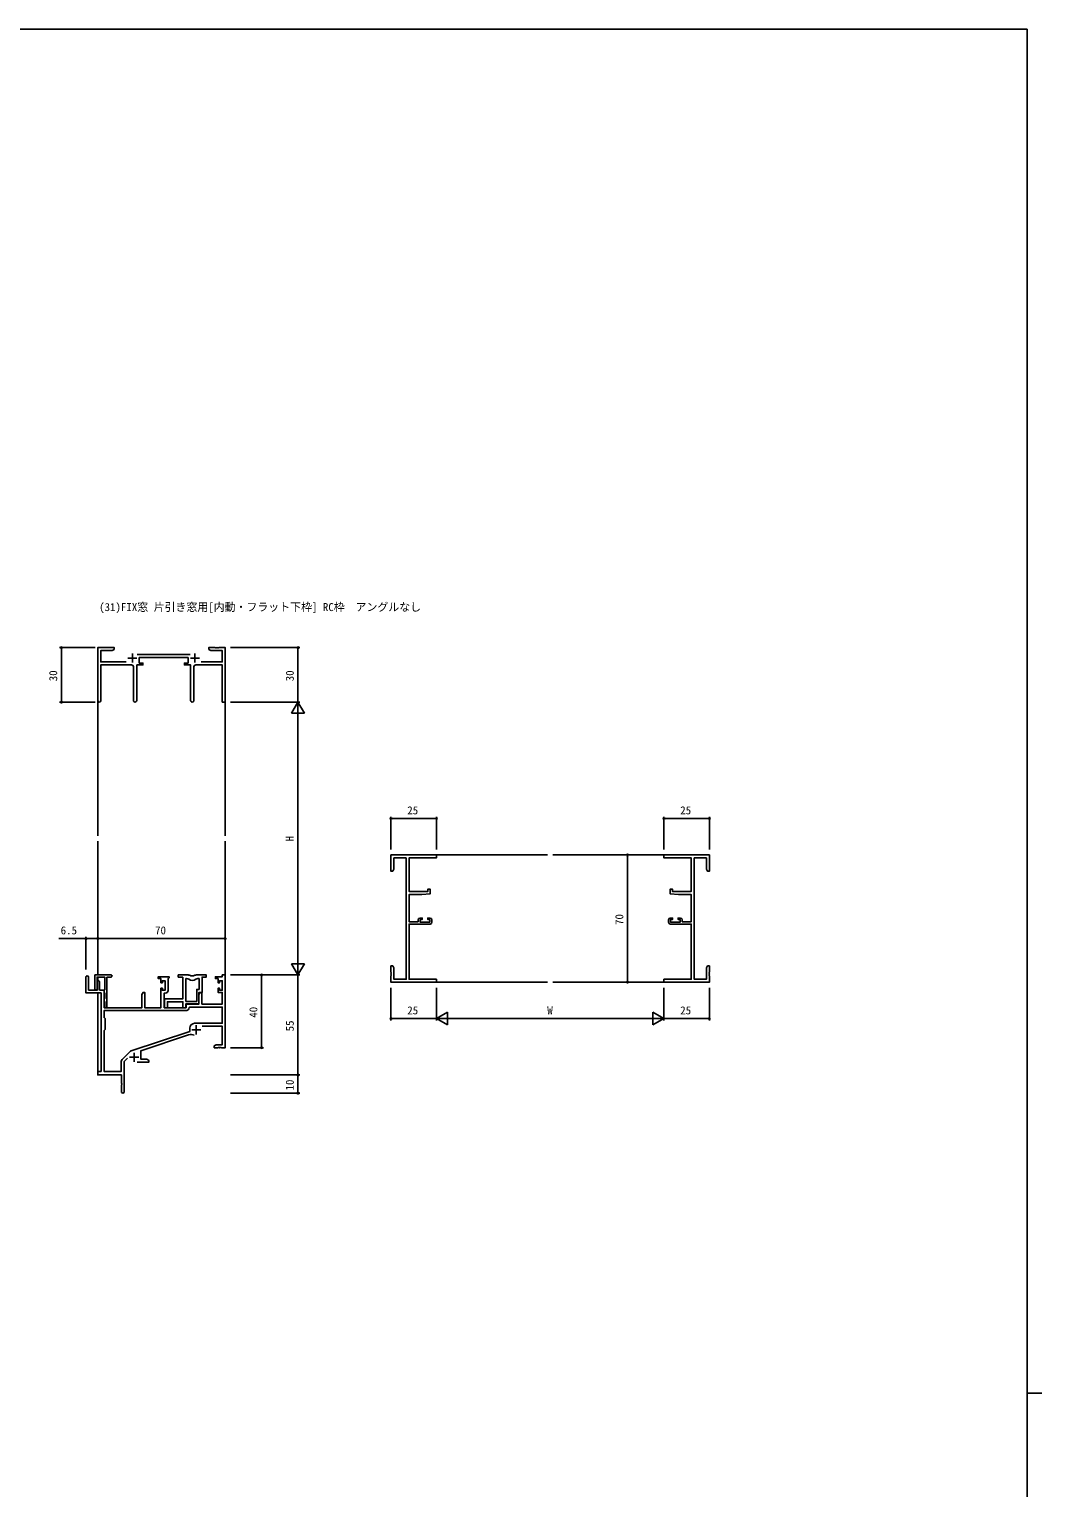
# Model space of a CAD drawing. Units: millimetres, scale not verified. Extents: x -1133 to 1134, y -806 to 806.
# Drawn here: x 526 to 1083, y -4 to 798 of the extents above; entities that cross this region are included whole.
import ezdxf
from ezdxf.enums import TextEntityAlignment as Align

# ---------------------------------------------------------------- set-up
doc = ezdxf.new("R2010")
doc.units = ezdxf.units.MM
doc.header["$LTSCALE"] = 4
for name, color, linetype in [('0-1_USER1', 3, 'Continuous'), ('0-2_YKK_11', 7, 'Continuous'), ('0-3_YKK_12', 2, 'Continuous'), ('0-4_YKK_D', 6, 'Continuous'), ('0-5_YKK_ZWAK', 7, 'Continuous')]:
    doc.layers.add(name, color=color, linetype=linetype)
doc.styles.add('ＭＳ ゴシック', font='')
doc.styles.get('ＭＳ ゴシック').set_extended_font_data('MS Gothic')

msp = doc.modelspace()

# ---------------------------------------------------------------- linework, layer by layer
at = {"layer": '0-2_YKK_11'}
for p, q in [((580.374, 452.296), (585.374, 452.296)), ((582.874, 454.796), (582.874, 449.796)), ((614.576, 454.226), (585.566, 454.226)), ((614.774, 452.296), (619.774, 452.296)), ((617.274, 454.796), (617.274, 449.796)), ((583.424, 447.596), (583.424, 429.046)), ((616.724, 429.046), (616.724, 447.596)), ((747.453, 307.096), (747.453, 308.396)), ((877.453, 307.096), (877.453, 308.396)), ((568.874, 276.896), (568.874, 260.696)), ((571.074, 276.896), (568.874, 276.896)), ((612.304, 263.496), (612.304, 276.096)), ((612.204, 258.466), (567.304, 258.466)), ((617.974, 250.396), (617.974, 245.396)), ((615.474, 247.896), (620.474, 247.896)), ((577.183, 231.605), (581.621, 236.043)), ((581.374, 232.796), (586.374, 232.796)), ((583.874, 235.296), (583.874, 230.296))]:
    msp.add_line(p, q, dxfattribs=at)
for points in [[(579.523, 450.226), (565.504, 450.226), (565.504, 456.466), (571.783, 456.466), (572.874, 457.096), (572.874, 458.096), (563.874, 458.096), (563.874, 428.911)], [(617.724, 448.596), (632.244, 448.596), (632.244, 428.096), (633.874, 428.096), (633.874, 458.096), (630.332, 458.096), (630.149, 457.976), (629.599, 457.976), (629.415, 458.096), (629.332, 458.096), (629.149, 457.976), (628.599, 457.976), (628.415, 458.096), (624.874, 458.096), (624.874, 457.096), (625.965, 456.466), (632.244, 456.466), (632.244, 450.226), (620.624, 450.226)], [(585.324, 429.046), (585.324, 448.596), (588.674, 448.596), (588.674, 449.596), (586.674, 449.596), (586.674, 452.596), (613.474, 452.596), (613.474, 449.596), (611.474, 449.596), (611.474, 448.596), (614.824, 448.596), (614.824, 429.046)], [(565.504, 428.911), (565.504, 448.596), (582.424, 448.596)], [(739.853, 308.396), (739.853, 307.296), (734.953, 307.296), (734.953, 322.296), (741.953, 322.296), (746.453, 322.69), (746.453, 325.296), (745.253, 325.296), (745.253, 323.996), (734.953, 323.996), (734.953, 342.466), (749.953, 342.466), (749.953, 344.096), (724.953, 344.096), (724.953, 335.096), (725.953, 335.096), (726.583, 336.187), (726.583, 342.466), (733.323, 342.466)], [(733.323, 342.466), (733.323, 275.726), (726.583, 275.726), (726.583, 282.005), (725.953, 283.096), (724.953, 283.096), (724.953, 279.554), (725.073, 279.371), (725.073, 278.821), (724.953, 278.638), (724.953, 278.554), (725.073, 278.371), (725.073, 277.821), (724.953, 277.638), (724.953, 274.096), (749.953, 274.096), (749.953, 275.726), (734.953, 275.726), (734.953, 306.096), (746.453, 306.096)], [(885.053, 308.396), (885.053, 307.296), (889.953, 307.296), (889.953, 322.296), (882.953, 322.296), (878.453, 322.69), (878.453, 325.296), (879.653, 325.296), (879.653, 323.996), (889.953, 323.996), (889.953, 342.466), (874.953, 342.466), (874.953, 344.096), (899.953, 344.096), (899.953, 335.096), (898.953, 335.096), (898.323, 336.187), (898.323, 342.466), (891.583, 342.466)], [(891.583, 342.466), (891.583, 275.726), (898.323, 275.726), (898.323, 282.005), (898.953, 283.096), (899.953, 283.096), (899.953, 279.554), (899.833, 279.371), (899.833, 278.821), (899.953, 278.638), (899.953, 278.554), (899.833, 278.371), (899.833, 277.821), (899.953, 277.638), (899.953, 274.096), (874.953, 274.096), (874.953, 275.726), (889.953, 275.726), (889.953, 306.096), (878.453, 306.096)], [(746.453, 309.396), (745.153, 309.396), (745.153, 308.596), (746.253, 308.596), (746.253, 307.096), (741.053, 307.096), (741.053, 308.596), (742.153, 308.596), (742.153, 309.396), (740.853, 309.396)], [(878.453, 309.396), (879.753, 309.396), (879.753, 308.596), (878.653, 308.596), (878.653, 307.096), (883.853, 307.096), (883.853, 308.596), (882.753, 308.596), (882.753, 309.396), (884.053, 309.396)], [(557.374, 276.896), (557.374, 268.196), (565.674, 268.196), (565.674, 225.096), (563.874, 225.096), (563.874, 223.096), (576.874, 223.096), (576.874, 218.554), (576.994, 218.371), (576.994, 217.821), (576.874, 217.638), (576.874, 213.846)], [(563.674, 274.196), (563.674, 269.796), (558.774, 269.796), (558.774, 276.896)], [(562.274, 270.396), (562.274, 278.096), (571.074, 278.096)], [(567.674, 260.696), (567.674, 263.338), (567.554, 263.521), (567.374, 263.796), (567.374, 264.696), (567.554, 264.971), (567.674, 265.154), (567.674, 268.138), (567.554, 268.321), (567.374, 268.596), (567.374, 269.496), (567.554, 269.771), (567.674, 269.954), (567.674, 276.896), (563.474, 276.896), (563.474, 270.396)], [(602.474, 269.566), (602.474, 275.996), (602.774, 276.296), (603.074, 276.596), (603.074, 277.096), (597.074, 277.096), (597.074, 276.096), (598.574, 276.096), (598.574, 273.796), (599.374, 273.796), (599.374, 274.896), (600.844, 274.896), (600.844, 269.696), (599.374, 269.696), (599.374, 270.796), (598.574, 270.796), (598.574, 260.096), (589.704, 260.096), (589.704, 268.496), (588.774, 268.496), (588.074, 267.284), (588.074, 260.096), (567.374, 260.096), (567.374, 269.796), (564.874, 269.796), (564.874, 274.196)], [(621.26, 249.866), (632.244, 249.866), (632.244, 239.726), (628.965, 239.726), (627.874, 239.096), (627.874, 238.096), (629.915, 238.096), (630.099, 238.216), (630.649, 238.216), (630.832, 238.096), (630.915, 238.096), (631.099, 238.216), (631.649, 238.216), (631.832, 238.096), (633.874, 238.096), (633.874, 278.096), (632.244, 278.096), (632.244, 277.096), (628.474, 277.096), (628.474, 276.096), (629.974, 276.096), (629.974, 273.796), (630.774, 273.796), (630.774, 274.896), (632.244, 274.896), (632.244, 269.696), (630.774, 269.696), (630.774, 270.796), (629.974, 270.796), (629.974, 268.496), (632.244, 268.496), (632.244, 262.096), (621.104, 262.096), (621.104, 268.496), (620.174, 268.496), (619.474, 267.284), (619.474, 262.096), (612.374, 262.096), (612.374, 260.096), (600.274, 260.096)], [(610.674, 276.896), (610.674, 264.996), (600.474, 264.996), (600.474, 263.454), (600.594, 263.271), (600.594, 262.721), (600.474, 262.538), (600.474, 262.454), (600.594, 262.271), (600.594, 261.721), (600.474, 261.538), (600.474, 260.096), (602.104, 260.096), (602.104, 263.366), (610.674, 263.366), (610.674, 260.096), (612.304, 260.096), (612.304, 262.296), (619.474, 262.296), (619.474, 268.496), (621.174, 268.496), (621.174, 276.896), (623.474, 276.896), (623.474, 278.096), (618.021, 278.096)], [(613.527, 278.096), (608.074, 278.096), (608.074, 276.896), (610.674, 276.896)], [(612.304, 263.496), (612.304, 276.096), (612.675, 276.096)], [(618.872, 276.096), (619.544, 276.096), (619.544, 270.126), (618.274, 270.126), (618.274, 263.496), (612.304, 263.496)], [(600.274, 260.096), (600.274, 268.066), (600.974, 268.066)], [(612.204, 258.466), (567.304, 258.466), (567.304, 254.666), (567.874, 254.096), (567.874, 248.096), (567.304, 247.526), (567.304, 225.096), (576.744, 225.096), (576.744, 230.545)], [(617.074, 251.496), (632.244, 251.496), (632.244, 260.466), (614.301, 260.466), (614.002, 260.18)], [(582.213, 236.408), (614.374, 246.996), (614.374, 248.796)], [(585.524, 230.096), (591.874, 230.096), (591.874, 231.096), (590.783, 231.726), (587.574, 231.726), (587.574, 236.456), (613.801, 245.091)], [(578.374, 213.846), (578.374, 230.491), (580.225, 232.343)]]:
    msp.add_lwpolyline(points, dxfattribs=at)
for centre, radius, start, end in [((582.424, 447.596), 1, 0.00001, 89.99999), ((617.724, 447.596), 1, 90.00001, 179.99999), ((564.689, 428.911), 0.815, 179.99999, 0.00001), ((584.374, 429.046), 0.95, 179.99999, 0.00001), ((615.774, 429.046), 0.95, 179.99999, 0.00001), ((740.853, 308.396), 1, 90.00001, 179.99999), ((746.453, 308.396), 1, 0.00001, 89.99999), ((746.453, 307.096), 1, 270.00001, 359.99999), ((878.453, 308.396), 1, 90.00001, 179.99999), ((878.453, 307.096), 1, 180.00001, 269.99999), ((884.053, 308.396), 1, 0.00001, 89.99999), ((558.074, 276.896), 0.7, 359.99999, 180.00001), ((564.274, 274.196), 0.6, 359.99999, 180.00001), ((571.074, 277.496), 0.6, 269.99999, 90.00001), ((612.675, 274.096), 2, 54.22519, 90.00004), ((613.527, 276.096), 2, 64.91237, 90.00001), ((615.774, 278.396), 3.3, 234.22517, 305.77483), ((615.774, 280.896), 3.3, 244.91238, 295.08762), ((618.021, 276.096), 2, 89.99997, 115.08762), ((618.872, 274.096), 2, 89.99996, 125.77481), ((562.874, 270.396), 0.6, 179.99999, 0.00001), ((600.974, 269.566), 1.5, 270.00001, 359.99999), ((568.274, 260.696), 0.6, 179.99999, 0.00001), ((612.204, 260.266), 1.8, 270.00001, 357.27059), ((617.074, 248.796), 2.7, 90.00001, 179.99999), ((615.208, 240.817), 4.5, 68.66068, 108.22312), ((582.682, 234.983), 1.5, 108.22315, 134.99999), ((578.244, 230.545), 1.5, 134.99999, 179.99998), ((577.624, 213.846), 0.75, 179.99999, 0.00001)]:
    msp.add_arc(centre, radius, start, end, dxfattribs=at)
at = {"layer": '0-3_YKK_12'}
for p, q in [((563.874, 428.911), (563.874, 354.596)), ((633.874, 428.911), (633.874, 354.596)), ((563.874, 351.596), (563.874, 278.096)), ((633.874, 351.596), (633.874, 277.796)), ((749.653, 344.096), (810.953, 344.096)), ((813.953, 344.096), (875.253, 344.096)), ((563.874, 276.896), (563.874, 274.643)), ((749.653, 274.096), (810.953, 274.096)), ((813.953, 274.096), (875.253, 274.096)), ((563.874, 268.196), (563.874, 224.796))]:
    msp.add_line(p, q, dxfattribs=at)
at = {"layer": '0-4_YKK_D'}
for p, q in [((562.504, 458.096), (542.874, 458.096)), ((543.874, 458.096), (543.874, 428.096)), ((636.874, 458.096), (674.874, 458.096)), ((673.874, 428.096), (673.874, 458.096)), ((562.504, 428.096), (542.874, 428.096)), ((636.874, 428.096), (674.874, 428.096)), ((636.874, 428.096), (674.874, 428.096)), ((673.874, 428.096), (670.374, 422.034)), ((673.874, 428.096), (677.374, 422.034)), ((673.874, 428.096), (673.874, 415.972)), ((670.374, 422.034), (677.374, 422.034)), ((673.874, 421.096), (673.874, 285.096)), ((724.953, 347.096), (724.953, 365.096)), ((724.953, 364.096), (749.953, 364.096)), ((749.953, 347.096), (749.953, 365.096)), ((874.953, 347.096), (874.953, 365.096)), ((874.953, 364.096), (899.953, 364.096)), ((899.953, 347.096), (899.953, 365.096)), ((874.253, 344.096), (853.953, 344.096)), ((854.953, 344.096), (854.953, 274.096)), ((557.374, 281.096), (557.374, 299.096)), ((563.874, 281.096), (563.874, 299.096)), ((563.874, 281.096), (563.874, 299.096)), ((563.874, 298.096), (633.874, 298.096)), ((633.874, 281.096), (633.874, 299.096)), ((673.874, 278.096), (673.874, 290.22)), ((673.874, 278.096), (670.374, 284.158)), ((677.374, 284.158), (670.374, 284.158)), ((673.874, 278.096), (677.374, 284.158)), ((636.874, 278.096), (674.874, 278.096)), ((636.874, 278.096), (654.874, 278.096)), ((636.874, 278.096), (674.874, 278.096)), ((653.874, 278.096), (653.874, 238.096)), ((673.874, 278.096), (673.874, 223.096)), ((874.253, 274.096), (853.953, 274.096)), ((724.953, 271.096), (724.953, 253.096)), ((749.953, 271.096), (749.953, 253.096)), ((749.953, 271.096), (749.953, 253.096)), ((874.953, 271.096), (874.953, 253.096)), ((874.953, 271.096), (874.953, 253.096)), ((899.953, 271.096), (899.953, 253.096)), ((749.953, 254.096), (756.015, 257.596)), ((756.015, 250.596), (756.015, 257.596)), ((874.953, 254.096), (868.891, 257.596)), ((868.891, 257.596), (868.891, 250.596)), ((724.953, 254.096), (749.953, 254.096)), ((749.953, 254.096), (756.015, 250.596)), ((749.953, 254.096), (762.077, 254.096)), ((756.953, 254.096), (867.953, 254.096)), ((874.953, 254.096), (862.829, 254.096)), ((874.953, 254.096), (868.891, 250.596)), ((874.953, 254.096), (899.953, 254.096)), ((636.874, 238.096), (654.874, 238.096)), ((636.874, 223.096), (674.874, 223.096)), ((636.874, 223.096), (674.874, 223.096)), ((673.874, 223.096), (673.874, 213.096)), ((636.874, 213.096), (674.874, 213.096))]:
    msp.add_line(p, q, dxfattribs=at)
msp.add_lwpolyline([(563.874, 298.096), (557.374, 298.096), (542.474, 298.096)], dxfattribs=at)
for centre in [(543.874, 458.096), (673.874, 458.096), (543.874, 428.096), (724.953, 364.096), (749.953, 364.096), (874.953, 364.096), (899.953, 364.096), (854.953, 344.096), (557.374, 298.096), (563.874, 298.096), (563.874, 298.096), (633.874, 298.096), (653.874, 278.096), (854.953, 274.096), (724.953, 254.096), (899.953, 254.096), (653.874, 238.096), (673.874, 223.096), (673.874, 223.096), (673.874, 213.096)]:
    msp.add_circle(centre, 0.425, dxfattribs=at)
at = {"layer": '0-5_YKK_ZWAK'}
for p, q in [((1074.6, 798.1), (-1125.4, 798.1)), ((1074.6, 798.1), (1074.6, -701.9)), ((1074.6, 48.1), (1082.6, 48.1))]:
    msp.add_line(p, q, dxfattribs=at)

# ---------------------------------------------------------------- texts
at = {"layer": '0-1_USER1', "style": 'ＭＳ ゴシック'}
msp.add_text('(31)FIX窓 片引き窓用[内動・フラット下枠] RC枠  アングルなし', height=4.399, dxfattribs=at).set_placement((564.618, 476.837), align=Align.BOTTOM_LEFT)
at = {"layer": '0-4_YKK_D', "style": 'ＭＳ ゴシック'}
for s, p in [('30', (542.874, 439.576)), ('30', (672.874, 439.576)), ('H', (672.874, 351.496)), ('70', (853.953, 305.576)), ('40', (652.874, 254.576)), ('55', (672.874, 247.076)), ('10', (672.874, 214.576))]:
    msp.add_text(s, height=4.399, rotation=90, dxfattribs=at).set_placement(p, align=Align.BOTTOM_LEFT)
for s, p in [('25', (733.933, 365.096)), ('25', (883.933, 365.096)), ('6.5', (543.474, 299.096)), ('70', (595.354, 299.096)), ('25', (733.933, 255.096)), ('W', (810.853, 255.096)), ('25', (883.933, 255.096))]:
    msp.add_text(s, height=4.399, dxfattribs=at).set_placement(p, align=Align.BOTTOM_LEFT)

doc.saveas('drawing.dxf')
